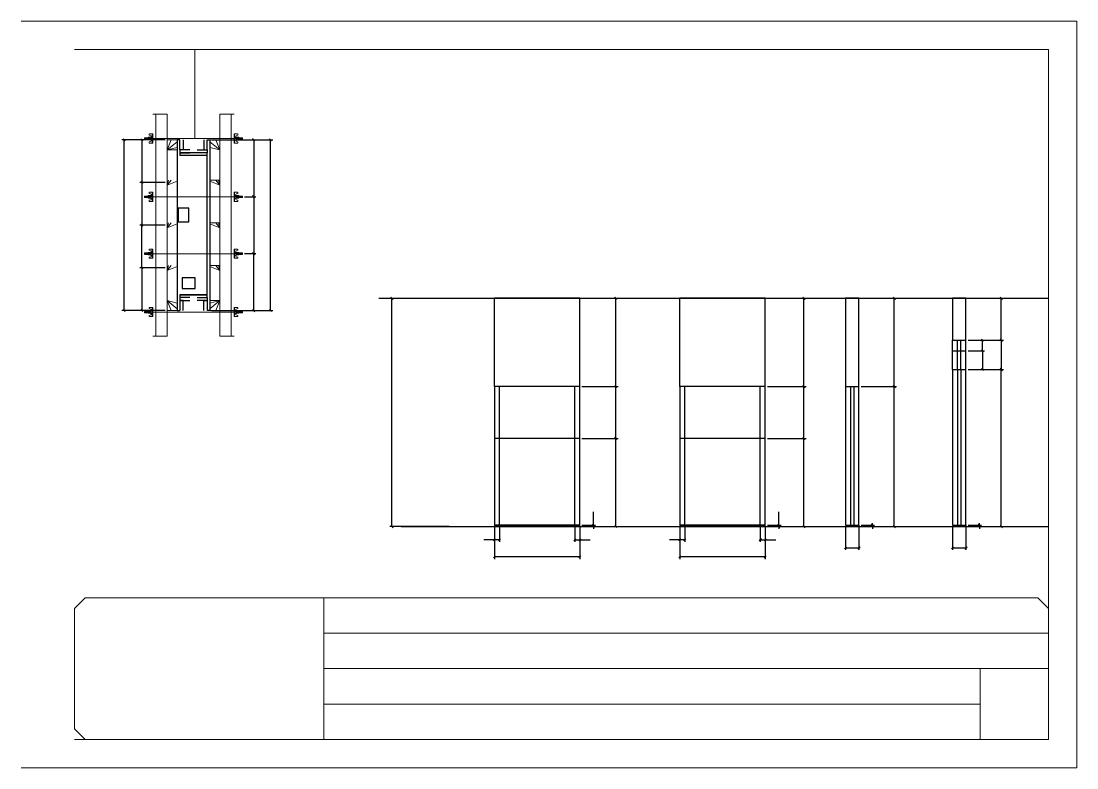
# Model space of a CAD drawing. Header units: metres. Extents: x 4341 to 8996, y 8403 to 9453.
# Drawn here: x 4341 to 5826, y 8403 to 9453 of the extents above; entities that cross this region are included whole.
import ezdxf

# ---------------------------------------------------------------- set-up
doc = ezdxf.new("R2010")
doc.units = ezdxf.units.M
for name, color, linetype in [('CHAPA', 7, 'Continuous'), ('COTA', 7, 'Continuous'), ('Hachura', 7, 'Continuous'), ('Madeira', 7, 'Continuous'), ('NIVEL 2° PAV.', 7, 'Continuous'), ('Nível', 7, 'Continuous'), ('Painéis', 7, 'Continuous'), ('Perfil Metálico', 7, 'Continuous'), ('SARR_2.2x7', 7, 'Continuous'), ('SARRAFO', 7, 'Continuous'), ('SARRAFO DE PRESSAO', 7, 'Continuous'), ('Texto Seção', 7, 'Continuous')]:
    doc.layers.add(name, color=color, linetype=linetype)

msp = doc.modelspace()

# ---------------------------------------------------------------- linework, layer by layer
at = {"layer": 'CHAPA', "color": 1, "lineweight": 25}
for points in [[(4564.7, 9285.8), (4560.7, 9285.8), (4560.7, 9045.8), (4564.7, 9045.8)], [(4564.7, 9285.8), (4560.7, 9285.8), (4560.7, 9045.8), (4564.7, 9045.8)], [(4602.7, 9285.8), (4606.7, 9285.8), (4606.7, 9045.8), (4602.7, 9045.8)], [(4602.7, 9285.8), (4606.7, 9285.8), (4606.7, 9045.8), (4602.7, 9045.8)], [(4602.7, 9263.8), (4602.7, 9267.4), (4564.7, 9267.4), (4564.7, 9263.8)], [(4602.7, 9263.8), (4602.7, 9267.4), (4564.7, 9267.4), (4564.7, 9263.8)], [(4602.7, 9064.2), (4602.7, 9067.8), (4564.7, 9067.8), (4564.7, 9064.2)], [(4602.7, 9064.2), (4602.7, 9067.8), (4564.7, 9067.8), (4564.7, 9064.2)]]:
    msp.add_lwpolyline(points, dxfattribs=at)
at = {"layer": 'COTA', "color": 241, "lineweight": 25}
for p, q in [((4543.7, 9285.8), (4483.1, 9285.8)), ((4486.1, 9045.8), (4486.1, 9285.8)), ((4543.7, 9285.8), (4508.1, 9285.8)), ((4511.1, 9285.8), (4511.1, 9225.8)), ((4609.7, 9285.8), (4695.1, 9285.8)), ((4643.7, 9285.8), (4671.4, 9285.8)), ((4668.4, 9285.8), (4668.4, 9205.9)), ((4692.1, 9045.8), (4692.1, 9285.8)), ((4543.7, 9225.8), (4508.1, 9225.8)), ((4543.7, 9225.8), (4508.1, 9225.8)), ((4511.1, 9225.8), (4511.1, 9165.8)), ((4655.5, 9205.9), (4671.4, 9205.9)), ((4655.5, 9205.9), (4671.4, 9205.9)), ((4668.4, 9205.9), (4668.4, 9125.9)), ((4543.7, 9165.8), (4508.1, 9165.8)), ((4543.7, 9165.8), (4508.1, 9165.8)), ((4511.1, 9105.8), (4511.1, 9165.8)), ((4655.5, 9125.9), (4671.4, 9125.9)), ((4655.5, 9125.9), (4671.4, 9125.9)), ((4668.4, 9045.8), (4668.4, 9125.9)), ((4543.7, 9105.8), (4508.1, 9105.8)), ((4543.7, 9105.8), (4508.1, 9105.8)), ((4511.1, 9105.8), (4511.1, 9045.8)), ((5127, 9063.1), (5007, 9063.1)), ((5007, 8939.1), (5007, 9063.1)), ((5127, 8939.1), (5127, 9063.1)), ((5387.9, 9063.1), (5267.9, 9063.1)), ((5267.9, 8939.1), (5267.9, 9063.1)), ((5387.9, 8939.1), (5387.9, 9063.1)), ((4543.7, 9045.8), (4483.1, 9045.8)), ((4543.7, 9045.8), (4508.1, 9045.8)), ((4609.7, 9045.8), (4695.1, 9045.8)), ((4643.7, 9045.8), (4671.4, 9045.8))]:
    msp.add_line(p, q, dxfattribs=at)
at = {"layer": 'COTA', "color": 0, "lineweight": 25}
for p, q in [((4487.6, 9284.3), (4484.6, 9287.3)), ((4512.6, 9284.3), (4509.6, 9287.3)), ((4669.9, 9284.3), (4666.9, 9287.3)), ((4693.6, 9284.3), (4690.6, 9287.3)), ((4509.6, 9227.3), (4512.6, 9224.3)), ((4512.6, 9224.3), (4509.6, 9227.3)), ((4666.9, 9207.4), (4669.9, 9204.4)), ((4669.9, 9204.4), (4666.9, 9207.4)), ((4509.6, 9167.3), (4512.6, 9164.3)), ((4512.6, 9164.3), (4509.6, 9167.3)), ((4669.9, 9124.4), (4666.9, 9127.4)), ((4666.9, 9127.4), (4669.9, 9124.4)), ((4512.6, 9104.3), (4509.6, 9107.3)), ((4509.6, 9107.3), (4512.6, 9104.3)), ((5179.3, 9061.6), (5176.3, 9064.6)), ((5443.9, 9061.6), (5440.9, 9064.6)), ((5570.9, 9061.6), (5567.9, 9064.6)), ((5721.4, 9061.6), (5718.4, 9064.6)), ((4484.6, 9047.3), (4487.6, 9044.3)), ((4509.6, 9047.3), (4512.6, 9044.3)), ((4666.9, 9047.3), (4669.9, 9044.3)), ((4690.6, 9047.3), (4693.6, 9044.3)), ((5718.4, 9005.6), (5721.4, 9002.6)), ((5721.4, 8961.6), (5718.4, 8964.6)), ((5179.3, 8937.6), (5176.3, 8940.6)), ((5176.3, 8940.6), (5179.3, 8937.6)), ((5443.9, 8937.6), (5440.9, 8940.6)), ((5440.9, 8940.6), (5443.9, 8937.6)), ((5567.9, 8940.6), (5570.9, 8937.6)), ((5570.9, 8937.6), (5567.9, 8940.6)), ((5179.3, 8864.6), (5176.3, 8867.6)), ((5176.3, 8867.6), (5179.3, 8864.6)), ((5443.9, 8864.6), (5440.9, 8867.6)), ((5440.9, 8867.6), (5443.9, 8864.6)), ((5144.8, 8745.6), (5147.8, 8742.6)), ((5147.8, 8740.6), (5144.8, 8743.6)), ((5176.3, 8743.6), (5179.3, 8740.6)), ((5405.6, 8745.6), (5408.6, 8742.6)), ((5408.6, 8740.6), (5405.6, 8743.6)), ((5440.9, 8743.6), (5443.9, 8740.6)), ((5537.1, 8745.6), (5540.1, 8742.6)), ((5540.1, 8740.6), (5537.1, 8743.6)), ((5567.9, 8743.6), (5570.9, 8740.6)), ((5687.6, 8745.6), (5690.6, 8742.6)), ((5690.6, 8740.6), (5687.6, 8743.6)), ((5718.4, 8743.6), (5721.4, 8740.6)), ((5008.5, 8725.1), (5005.5, 8722.1)), ((5012.5, 8722.1), (5015.5, 8725.1)), ((5121.5, 8725.1), (5118.5, 8722.1)), ((5125.5, 8722.1), (5128.5, 8725.1)), ((5269.4, 8725.1), (5266.4, 8722.1)), ((5273.4, 8722.1), (5276.4, 8725.1)), ((5382.4, 8725.1), (5379.4, 8722.1)), ((5386.4, 8722.1), (5389.4, 8725.1)), ((5502.2, 8713.7), (5499.2, 8710.7)), ((5518.2, 8710.7), (5521.2, 8713.7)), ((5652.7, 8713.7), (5649.7, 8710.7)), ((5668.7, 8710.7), (5671.7, 8713.7)), ((5008.5, 8701), (5005.5, 8698)), ((5125.5, 8698), (5128.5, 8701)), ((5269.4, 8701), (5266.4, 8698)), ((5386.4, 8698), (5389.4, 8701))]:
    msp.add_line(p, q, dxfattribs=at)
at = {"layer": 'COTA', "color": 180, "lineweight": 25}
for p, q in [((4577.1, 9190), (4562.1, 9190)), ((4562.1, 9190), (4562.1, 9170.7)), ((4577.1, 9170.7), (4577.1, 9190)), ((4562.1, 9170.7), (4577.1, 9170.7)), ((4585.9, 9091.8), (4567.9, 9091.8)), ((4567.9, 9091.8), (4567.9, 9076.8)), ((4585.9, 9076.8), (4585.9, 9091.8)), ((4567.9, 9076.8), (4585.9, 9076.8))]:
    msp.add_line(p, q, dxfattribs=at)
at = {"layer": 'COTA', "color": 4, "lineweight": 25}
for p, q in [((5130, 9063.1), (5180.8, 9063.1)), ((5177.8, 8939.1), (5177.8, 9063.1)), ((5390.9, 9063.1), (5445.4, 9063.1)), ((5442.4, 8939.1), (5442.4, 9063.1)), ((5522.7, 9063.1), (5572.4, 9063.1)), ((5569.4, 8939.1), (5569.4, 9063.1)), ((5673.2, 9063.1), (5722.9, 9063.1)), ((5719.9, 9004.1), (5719.9, 9063.1)), ((5673.2, 9004.1), (5722.9, 9004.1)), ((5673.2, 8963.1), (5722.9, 8963.1)), ((5719.9, 8742.1), (5719.9, 8963.1)), ((5130, 8939.1), (5180.8, 8939.1)), ((5130, 8939.1), (5180.8, 8939.1)), ((5177.8, 8866.1), (5177.8, 8939.1)), ((5390.9, 8939.1), (5445.4, 8939.1)), ((5390.9, 8939.1), (5445.4, 8939.1)), ((5442.4, 8866.1), (5442.4, 8939.1)), ((5522.7, 8939.1), (5572.4, 8939.1)), ((5522.7, 8939.1), (5572.4, 8939.1)), ((5569.4, 8742.1), (5569.4, 8939.1)), ((5130, 8866.1), (5180.8, 8866.1)), ((5130, 8866.1), (5180.8, 8866.1)), ((5177.8, 8742.1), (5177.8, 8866.1)), ((5390.9, 8866.1), (5445.4, 8866.1)), ((5390.9, 8866.1), (5445.4, 8866.1)), ((5442.4, 8742.1), (5442.4, 8866.1)), ((5146.3, 8744.1), (5146.3, 8762.9)), ((5407.1, 8744.1), (5407.1, 8762.9)), ((5538.6, 8744.1), (5538.6, 8747.1)), ((5689.1, 8744.1), (5689.1, 8747.1)), ((5007, 8741.1), (5007, 8696.5)), ((5007, 8739.1), (5007, 8720.6)), ((5014, 8741.1), (5014, 8720.6)), ((5120, 8741.1), (5120, 8720.6)), ((5127, 8741.1), (5127, 8696.5)), ((5127, 8739.1), (5127, 8720.6)), ((5130, 8744.1), (5149.3, 8744.1)), ((5130, 8742.1), (5149.3, 8742.1)), ((5130, 8742.1), (5180.8, 8742.1)), ((5146.3, 8742.1), (5146.3, 8744.1)), ((5146.3, 8742.1), (5146.3, 8739.1)), ((5267.9, 8741.1), (5267.9, 8696.5)), ((5267.9, 8739.1), (5267.9, 8720.6)), ((5274.9, 8741.1), (5274.9, 8720.6)), ((5380.9, 8741.1), (5380.9, 8720.6)), ((5387.9, 8741.1), (5387.9, 8696.5)), ((5387.9, 8739.1), (5387.9, 8720.6)), ((5390.9, 8744.1), (5410.1, 8744.1)), ((5390.9, 8742.1), (5410.1, 8742.1)), ((5390.9, 8742.1), (5445.4, 8742.1)), ((5407.1, 8742.1), (5407.1, 8744.1)), ((5407.1, 8742.1), (5407.1, 8739.1)), ((5500.7, 8741.1), (5500.7, 8709.2)), ((5519.7, 8741.1), (5519.7, 8709.2)), ((5522.7, 8744.1), (5541.6, 8744.1)), ((5522.7, 8742.1), (5541.6, 8742.1)), ((5522.7, 8742.1), (5572.4, 8742.1)), ((5538.6, 8742.1), (5538.6, 8744.1)), ((5538.6, 8742.1), (5538.6, 8739.1)), ((5651.2, 8741.1), (5651.2, 8709.2)), ((5670.2, 8741.1), (5670.2, 8709.2)), ((5673.2, 8744.1), (5692.1, 8744.1)), ((5673.2, 8742.1), (5692.1, 8742.1)), ((5673.2, 8742.1), (5722.9, 8742.1)), ((5689.1, 8742.1), (5689.1, 8744.1)), ((5689.1, 8742.1), (5689.1, 8739.1)), ((5007, 8723.6), (4992.3, 8723.6)), ((5014, 8723.6), (5007, 8723.6)), ((5120, 8723.6), (5127, 8723.6)), ((5127, 8723.6), (5141.8, 8723.6)), ((5267.9, 8723.6), (5253.2, 8723.6)), ((5274.9, 8723.6), (5267.9, 8723.6)), ((5380.9, 8723.6), (5387.9, 8723.6)), ((5387.9, 8723.6), (5402.6, 8723.6)), ((5500.7, 8712.2), (5519.7, 8712.2)), ((5651.2, 8712.2), (5670.2, 8712.2)), ((5127, 8699.5), (5007, 8699.5)), ((5387.9, 8699.5), (5267.9, 8699.5))]:
    msp.add_line(p, q, dxfattribs=at)
at = {"layer": 'COTA', "color": 241, "lineweight": 25}
for points in [[(5519.7, 8939.1), (5519.7, 9063.1), (5500.7, 9063.1), (5500.7, 8939.1)], [(5670.2, 9004.1), (5670.2, 9063.1), (5651.2, 9063.1), (5651.2, 9004.1)]]:
    msp.add_lwpolyline(points, dxfattribs=at)
at = {"layer": 'Hachura', "color": 0, "lineweight": 9}
for p, q in [((4515.2, 9288.8), (4514.9, 9288.5)), ((4514.9, 9288.5), (4514.9, 9287.2)), ((4515.2, 9286.9), (4514.9, 9287.2)), ((4515.5, 9288.8), (4515.2, 9288.8)), ((4515.2, 9286.9), (4515.2, 9288.8)), ((4515.9, 9286.9), (4515.2, 9288.2)), ((4515.8, 9286.8), (4515.2, 9287.9)), ((4515.2, 9287.4), (4515.6, 9286.8)), ((4515.2, 9287.2), (4515.3, 9286.9)), ((4515.5, 9288.8), (4516.5, 9286.9)), ((4515.5, 9288.8), (4516.5, 9286.9)), ((4515.6, 9288.9), (4516.7, 9286.8)), ((4516.9, 9286.8), (4515.9, 9288.9)), ((4515.9, 9286.9), (4516.5, 9286.9)), ((4516.7, 9288.8), (4516.1, 9288.8)), ((4517, 9286.9), (4516.1, 9288.8)), ((4516.7, 9288.8), (4517.7, 9286.9)), ((4516.8, 9288.9), (4517.9, 9286.8)), ((4518.1, 9286.8), (4517, 9288.9)), ((4517.7, 9286.9), (4517, 9286.9)), ((4517.9, 9288.8), (4517.2, 9288.8)), ((4518.2, 9286.9), (4517.2, 9288.8)), ((4517.4, 9288.8), (4517.2, 9288.8)), ((4517.9, 9288.8), (4518.8, 9286.9)), ((4518, 9288.9), (4519, 9286.8)), ((4519.3, 9286.8), (4518.2, 9288.9)), ((4518.4, 9286.9), (4518.2, 9286.9)), ((4519, 9288.8), (4518.4, 9288.8)), ((4519.3, 9286.9), (4518.4, 9288.8)), ((4518.4, 9286.9), (4518.8, 9286.9)), ((4519, 9288.8), (4520, 9286.9)), ((4519.3, 9286.9), (4520, 9286.9)), ((4520, 9287.7), (4519.4, 9288.9)), ((4520, 9287.9), (4519.5, 9288.8)), ((4520, 9288.8), (4519.5, 9288.8)), ((4520, 9286.1), (4520, 9289.5)), ((4520, 9289.5), (4523.2, 9289.5)), ((4520, 9288.5), (4523.2, 9288.5)), ((4520, 9286.9), (4523.2, 9286.9)), ((4523.2, 9286.1), (4520, 9286.1)), ((4520.1, 9286.1), (4520.1, 9289.5)), ((4521.5, 9294.3), (4521.5, 9292.6)), ((4521.5, 9292.6), (4523.7, 9292)), ((4521.5, 9283), (4523.7, 9283.6)), ((4521.5, 9281.4), (4521.5, 9283)), ((4525.8, 9281.4), (4521.5, 9281.4)), ((4526.7, 9294.3), (4521.6, 9294.3)), ((4523.2, 9289.7), (4523.2, 9285.9)), ((4525.8, 9289.7), (4523.2, 9289.7)), ((4523.2, 9285.9), (4523.2, 9286.1)), ((4523.2, 9285.9), (4523.2, 9286.1)), ((4523.2, 9285.9), (4525.8, 9285.9)), ((4525.8, 9288.1), (4523.8, 9288.1)), ((4523.8, 9287.6), (4525.8, 9287.6)), ((4524, 9291.7), (4524, 9289.7)), ((4524, 9283.9), (4524, 9285.9)), ((4525.8, 9294.3), (4525.8, 9281.4)), ((4525.8, 9294.3), (4525.8, 9289.1)), ((4525.8, 9294.1), (4526.7, 9294.1)), ((4525.8, 9293.9), (4526.7, 9293.9)), ((4525.8, 9293.6), (4526.7, 9293.6)), ((4525.8, 9293.1), (4526.7, 9293.1)), ((4525.8, 9292.3), (4526.7, 9292.3)), ((4525.8, 9290.9), (4526.7, 9290.9)), ((4525.8, 9287.8), (4525.8, 9289.7)), ((4525.8, 9289.1), (4525.8, 9288.5)), ((4525.8, 9287.8), (4526.7, 9287.8)), ((4525.8, 9284.8), (4526.7, 9284.8)), ((4525.8, 9283.4), (4526.7, 9283.4)), ((4525.8, 9282.5), (4526.7, 9282.5)), ((4525.8, 9282), (4526.7, 9282)), ((4525.8, 9281.7), (4526.7, 9281.7)), ((4525.8, 9281.5), (4526.7, 9281.5)), ((4525.8, 9281.4), (4526.7, 9281.4)), ((4526.1, 9288.8), (4525.9, 9288.8)), ((4525.9, 9286.8), (4526.4, 9286.8)), ((4526.5, 9288.8), (4526.1, 9288.8)), ((4526.7, 9281.4), (4526.7, 9294.3)), ((4526.7, 9282.3), (4526.7, 9290.1)), ((4640.7, 9281.4), (4640.7, 9294.3)), ((4640.7, 9294.3), (4645.8, 9294.3)), ((4641.6, 9294.1), (4640.7, 9294.1)), ((4641.6, 9293.9), (4640.7, 9293.9)), ((4641.6, 9293.6), (4640.7, 9293.6)), ((4641.6, 9293.1), (4640.7, 9293.1)), ((4641.6, 9292.3), (4640.7, 9292.3)), ((4641.6, 9290.9), (4640.7, 9290.9)), ((4640.7, 9282.3), (4640.7, 9290.1)), ((4641.6, 9287.8), (4640.7, 9287.8)), ((4641.6, 9284.8), (4640.7, 9284.8)), ((4641.6, 9283.4), (4640.7, 9283.4)), ((4641.6, 9282.5), (4640.7, 9282.5)), ((4641.6, 9282), (4640.7, 9282)), ((4641.6, 9281.7), (4640.7, 9281.7)), ((4641.6, 9281.5), (4640.7, 9281.5)), ((4641.6, 9281.4), (4640.7, 9281.4)), ((4640.8, 9288.8), (4641.3, 9288.8)), ((4641.5, 9286.8), (4641, 9286.8)), ((4641.3, 9288.8), (4641.5, 9288.8)), ((4641.6, 9294.3), (4641.6, 9281.4)), ((4641.6, 9294.3), (4641.6, 9289.1)), ((4641.6, 9287.8), (4641.6, 9289.7)), ((4641.6, 9289.7), (4644.2, 9289.7)), ((4641.6, 9289.1), (4641.6, 9288.5)), ((4641.6, 9288.1), (4643.6, 9288.1)), ((4643.6, 9287.6), (4641.6, 9287.6)), ((4644.2, 9285.9), (4641.6, 9285.9)), ((4641.6, 9281.4), (4645.9, 9281.4)), ((4643.4, 9291.7), (4643.4, 9289.7)), ((4643.4, 9283.9), (4643.4, 9285.9)), ((4645.9, 9292.6), (4643.6, 9292)), ((4645.9, 9283), (4643.6, 9283.6)), ((4644.2, 9289.7), (4644.2, 9285.9)), ((4647.4, 9289.5), (4644.2, 9289.5)), ((4647.4, 9288.5), (4644.2, 9288.5)), ((4647.4, 9286.9), (4644.2, 9286.9)), ((4644.2, 9286.1), (4647.4, 9286.1)), ((4644.2, 9285.9), (4644.2, 9286.1)), ((4644.2, 9285.9), (4644.2, 9286.1)), ((4645.9, 9294.3), (4645.9, 9292.6)), ((4645.9, 9281.4), (4645.9, 9283)), ((4647.3, 9286.1), (4647.3, 9289.5)), ((4647.4, 9286.1), (4647.4, 9289.5)), ((4647.4, 9287.7), (4648, 9288.9)), ((4648.4, 9288.8), (4647.4, 9286.9)), ((4647.4, 9287.9), (4647.9, 9288.8)), ((4647.4, 9288.8), (4647.9, 9288.8)), ((4648, 9286.9), (4647.4, 9286.9)), ((4648, 9286.9), (4649, 9288.8)), ((4648.1, 9286.8), (4649.2, 9288.9)), ((4649.4, 9288.9), (4648.4, 9286.8)), ((4648.4, 9288.8), (4649, 9288.8)), ((4649.5, 9288.8), (4648.6, 9286.9)), ((4649, 9286.9), (4648.6, 9286.9)), ((4649, 9286.9), (4649.2, 9286.9)), ((4649.2, 9286.9), (4650.2, 9288.8)), ((4649.3, 9286.8), (4650.4, 9288.9)), ((4650.6, 9288.9), (4649.5, 9286.8)), ((4649.5, 9288.8), (4650.2, 9288.8)), ((4650.7, 9288.8), (4649.7, 9286.9)), ((4649.7, 9286.9), (4650.4, 9286.9)), ((4650, 9288.8), (4650.2, 9288.8)), ((4650.4, 9286.8), (4651.5, 9288.9)), ((4650.4, 9286.9), (4651.3, 9288.8)), ((4651.8, 9288.9), (4650.7, 9286.8)), ((4650.7, 9288.8), (4651.3, 9288.8)), ((4651.9, 9288.8), (4650.9, 9286.9)), ((4651.9, 9288.8), (4650.9, 9286.9)), ((4651.5, 9286.9), (4650.9, 9286.9)), ((4651.5, 9286.9), (4652.2, 9288.2)), ((4651.6, 9286.8), (4652.2, 9287.9)), ((4652.2, 9287.4), (4651.8, 9286.8)), ((4651.9, 9288.8), (4652.2, 9288.8)), ((4652.2, 9287.2), (4652, 9286.9)), ((4652.2, 9288.8), (4652.5, 9288.5)), ((4652.2, 9286.9), (4652.2, 9288.8)), ((4652.2, 9286.9), (4652.5, 9287.2)), ((4652.5, 9288.5), (4652.5, 9287.2)), ((4520, 9204.1), (4520, 9207.5)), ((4520, 9207.5), (4523.2, 9207.5)), ((4520.1, 9204.1), (4520.1, 9207.5)), ((4521.5, 9212.3), (4521.5, 9210.6)), ((4521.5, 9210.6), (4523.7, 9210)), ((4526.7, 9212.3), (4521.6, 9212.3)), ((4523.2, 9207.7), (4523.2, 9203.9)), ((4525.8, 9207.7), (4523.2, 9207.7)), ((4524, 9209.7), (4524, 9207.7)), ((4525.8, 9212.3), (4525.8, 9199.4)), ((4525.8, 9212.3), (4525.8, 9207.1)), ((4525.8, 9212.1), (4526.7, 9212.1)), ((4525.8, 9211.9), (4526.7, 9211.9)), ((4525.8, 9211.6), (4526.7, 9211.6)), ((4525.8, 9211.1), (4526.7, 9211.1)), ((4525.8, 9210.3), (4526.7, 9210.3)), ((4525.8, 9208.9), (4526.7, 9208.9)), ((4525.8, 9205.8), (4525.8, 9207.7)), ((4525.8, 9207.1), (4525.8, 9206.5)), ((4526.7, 9199.4), (4526.7, 9212.3)), ((4526.7, 9200.3), (4526.7, 9208.1)), ((4640.7, 9199.4), (4640.7, 9212.3)), ((4640.7, 9212.3), (4645.8, 9212.3)), ((4641.6, 9212.1), (4640.7, 9212.1)), ((4641.6, 9211.9), (4640.7, 9211.9)), ((4641.6, 9211.6), (4640.7, 9211.6)), ((4641.6, 9211.1), (4640.7, 9211.1)), ((4641.6, 9210.3), (4640.7, 9210.3)), ((4641.6, 9208.9), (4640.7, 9208.9)), ((4640.7, 9200.3), (4640.7, 9208.1)), ((4641.6, 9212.3), (4641.6, 9199.4)), ((4641.6, 9212.3), (4641.6, 9207.1)), ((4641.6, 9205.8), (4641.6, 9207.7)), ((4641.6, 9207.7), (4644.2, 9207.7)), ((4641.6, 9207.1), (4641.6, 9206.5)), ((4643.4, 9209.7), (4643.4, 9207.7)), ((4645.9, 9210.6), (4643.6, 9210)), ((4644.2, 9207.7), (4644.2, 9203.9)), ((4647.4, 9207.5), (4644.2, 9207.5)), ((4645.9, 9212.3), (4645.9, 9210.6)), ((4647.3, 9204.1), (4647.3, 9207.5)), ((4647.4, 9204.1), (4647.4, 9207.5)), ((4515.2, 9206.8), (4514.9, 9206.5)), ((4514.9, 9206.5), (4514.9, 9205.2)), ((4515.2, 9204.9), (4514.9, 9205.2)), ((4515.5, 9206.8), (4515.2, 9206.8)), ((4515.2, 9204.9), (4515.2, 9206.8)), ((4515.9, 9204.9), (4515.2, 9206.2)), ((4515.8, 9204.8), (4515.2, 9205.9)), ((4515.2, 9205.4), (4515.6, 9204.8)), ((4515.2, 9205.2), (4515.3, 9204.9)), ((4515.5, 9206.8), (4516.5, 9204.9)), ((4515.5, 9206.8), (4516.5, 9204.9)), ((4515.6, 9206.9), (4516.7, 9204.8)), ((4516.9, 9204.8), (4515.9, 9206.9)), ((4515.9, 9204.9), (4516.5, 9204.9)), ((4516.7, 9206.8), (4516.1, 9206.8)), ((4517, 9204.9), (4516.1, 9206.8)), ((4516.7, 9206.8), (4517.7, 9204.9)), ((4516.8, 9206.9), (4517.9, 9204.8)), ((4518.1, 9204.8), (4517, 9206.9)), ((4517.7, 9204.9), (4517, 9204.9)), ((4517.9, 9206.8), (4517.2, 9206.8)), ((4518.2, 9204.9), (4517.2, 9206.8)), ((4517.4, 9206.8), (4517.2, 9206.8)), ((4517.9, 9206.8), (4518.8, 9204.9)), ((4518, 9206.9), (4519, 9204.8)), ((4519.3, 9204.8), (4518.2, 9206.9)), ((4518.4, 9204.9), (4518.2, 9204.9)), ((4519, 9206.8), (4518.4, 9206.8)), ((4519.3, 9204.9), (4518.4, 9206.8)), ((4518.4, 9204.9), (4518.8, 9204.9)), ((4519, 9206.8), (4520, 9204.9)), ((4519.3, 9204.9), (4520, 9204.9)), ((4520, 9205.7), (4519.4, 9206.9)), ((4520, 9205.9), (4519.5, 9206.8)), ((4520, 9206.8), (4519.5, 9206.8)), ((4520, 9206.5), (4523.2, 9206.5)), ((4520, 9204.9), (4523.2, 9204.9)), ((4523.2, 9204.1), (4520, 9204.1)), ((4521.5, 9201), (4523.7, 9201.6)), ((4521.5, 9199.4), (4521.5, 9201)), ((4525.8, 9199.4), (4521.5, 9199.4)), ((4523.2, 9203.9), (4523.2, 9204.1)), ((4523.2, 9203.9), (4523.2, 9204.1)), ((4523.2, 9203.9), (4525.8, 9203.9)), ((4525.8, 9206.1), (4523.8, 9206.1)), ((4523.8, 9205.6), (4525.8, 9205.6)), ((4524, 9201.9), (4524, 9203.9)), ((4525.8, 9205.8), (4526.7, 9205.8)), ((4525.8, 9202.8), (4526.7, 9202.8)), ((4525.8, 9201.4), (4526.7, 9201.4)), ((4525.8, 9200.5), (4526.7, 9200.5)), ((4525.8, 9200), (4526.7, 9200)), ((4525.8, 9199.7), (4526.7, 9199.7)), ((4525.8, 9199.5), (4526.7, 9199.5)), ((4525.8, 9199.4), (4526.7, 9199.4)), ((4526.1, 9206.8), (4525.9, 9206.8)), ((4525.9, 9204.8), (4526.4, 9204.8)), ((4526.5, 9206.8), (4526.1, 9206.8)), ((4641.6, 9205.8), (4640.7, 9205.8)), ((4641.6, 9202.8), (4640.7, 9202.8)), ((4641.6, 9201.4), (4640.7, 9201.4)), ((4641.6, 9200.5), (4640.7, 9200.5)), ((4641.6, 9200), (4640.7, 9200)), ((4641.6, 9199.7), (4640.7, 9199.7)), ((4641.6, 9199.5), (4640.7, 9199.5)), ((4641.6, 9199.4), (4640.7, 9199.4)), ((4640.8, 9206.8), (4641.3, 9206.8)), ((4641.5, 9204.8), (4641, 9204.8)), ((4641.3, 9206.8), (4641.5, 9206.8)), ((4641.6, 9206.1), (4643.6, 9206.1)), ((4643.6, 9205.6), (4641.6, 9205.6)), ((4644.2, 9203.9), (4641.6, 9203.9)), ((4641.6, 9199.4), (4645.9, 9199.4)), ((4643.4, 9201.9), (4643.4, 9203.9)), ((4645.9, 9201), (4643.6, 9201.6)), ((4647.4, 9206.5), (4644.2, 9206.5)), ((4647.4, 9204.9), (4644.2, 9204.9)), ((4644.2, 9204.1), (4647.4, 9204.1)), ((4644.2, 9203.9), (4644.2, 9204.1)), ((4644.2, 9203.9), (4644.2, 9204.1)), ((4645.9, 9199.4), (4645.9, 9201)), ((4647.4, 9205.7), (4648, 9206.9)), ((4648.4, 9206.8), (4647.4, 9204.9)), ((4647.4, 9205.9), (4647.9, 9206.8)), ((4647.4, 9206.8), (4647.9, 9206.8)), ((4648, 9204.9), (4647.4, 9204.9)), ((4648, 9204.9), (4649, 9206.8)), ((4648.1, 9204.8), (4649.2, 9206.9)), ((4649.4, 9206.9), (4648.4, 9204.8)), ((4648.4, 9206.8), (4649, 9206.8)), ((4649.5, 9206.8), (4648.6, 9204.9)), ((4649, 9204.9), (4648.6, 9204.9)), ((4649, 9204.9), (4649.2, 9204.9)), ((4649.2, 9204.9), (4650.2, 9206.8)), ((4649.3, 9204.8), (4650.4, 9206.9)), ((4650.6, 9206.9), (4649.5, 9204.8)), ((4649.5, 9206.8), (4650.2, 9206.8)), ((4650.7, 9206.8), (4649.7, 9204.9)), ((4649.7, 9204.9), (4650.4, 9204.9)), ((4650, 9206.8), (4650.2, 9206.8)), ((4650.4, 9204.8), (4651.5, 9206.9)), ((4650.4, 9204.9), (4651.3, 9206.8)), ((4651.8, 9206.9), (4650.7, 9204.8)), ((4650.7, 9206.8), (4651.3, 9206.8)), ((4651.9, 9206.8), (4650.9, 9204.9)), ((4651.9, 9206.8), (4650.9, 9204.9)), ((4651.5, 9204.9), (4650.9, 9204.9)), ((4651.5, 9204.9), (4652.2, 9206.2)), ((4651.6, 9204.8), (4652.2, 9205.9)), ((4652.2, 9205.4), (4651.8, 9204.8)), ((4651.9, 9206.8), (4652.2, 9206.8)), ((4652.2, 9205.2), (4652, 9204.9)), ((4652.2, 9206.8), (4652.5, 9206.5)), ((4652.2, 9204.9), (4652.2, 9206.8)), ((4652.2, 9204.9), (4652.5, 9205.2)), ((4652.5, 9206.5), (4652.5, 9205.2)), ((4515.2, 9126.8), (4514.9, 9126.5)), ((4514.9, 9126.5), (4514.9, 9125.2)), ((4515.2, 9124.9), (4514.9, 9125.2)), ((4515.5, 9126.8), (4515.2, 9126.8)), ((4515.2, 9124.9), (4515.2, 9126.8)), ((4515.9, 9124.9), (4515.2, 9126.2)), ((4515.8, 9124.8), (4515.2, 9125.9)), ((4515.2, 9125.4), (4515.6, 9124.8)), ((4515.2, 9125.2), (4515.3, 9124.9)), ((4515.5, 9126.8), (4516.5, 9124.9)), ((4515.5, 9126.8), (4516.5, 9124.9)), ((4515.6, 9126.9), (4516.7, 9124.8)), ((4516.9, 9124.8), (4515.9, 9126.9)), ((4515.9, 9124.9), (4516.5, 9124.9)), ((4516.7, 9126.8), (4516.1, 9126.8)), ((4517, 9124.9), (4516.1, 9126.8)), ((4516.7, 9126.8), (4517.7, 9124.9)), ((4516.8, 9126.9), (4517.9, 9124.8)), ((4518.1, 9124.8), (4517, 9126.9)), ((4517.7, 9124.9), (4517, 9124.9)), ((4517.9, 9126.8), (4517.2, 9126.8)), ((4518.2, 9124.9), (4517.2, 9126.8)), ((4517.4, 9126.8), (4517.2, 9126.8)), ((4517.9, 9126.8), (4518.8, 9124.9)), ((4518, 9126.9), (4519, 9124.8)), ((4519.3, 9124.8), (4518.2, 9126.9)), ((4518.4, 9124.9), (4518.2, 9124.9)), ((4519, 9126.8), (4518.4, 9126.8)), ((4519.3, 9124.9), (4518.4, 9126.8)), ((4518.4, 9124.9), (4518.8, 9124.9)), ((4519, 9126.8), (4520, 9124.9)), ((4519.3, 9124.9), (4520, 9124.9)), ((4520, 9125.7), (4519.4, 9126.9)), ((4520, 9125.9), (4519.5, 9126.8)), ((4520, 9126.8), (4519.5, 9126.8)), ((4520, 9124.1), (4520, 9127.5)), ((4520, 9127.5), (4523.2, 9127.5)), ((4520, 9126.5), (4523.2, 9126.5)), ((4520, 9124.9), (4523.2, 9124.9)), ((4523.2, 9124.1), (4520, 9124.1)), ((4520.1, 9124.1), (4520.1, 9127.5)), ((4521.5, 9132.3), (4521.5, 9130.6)), ((4521.5, 9130.6), (4523.7, 9130)), ((4521.5, 9121), (4523.7, 9121.6)), ((4521.5, 9119.4), (4521.5, 9121)), ((4525.8, 9119.4), (4521.5, 9119.4)), ((4526.7, 9132.3), (4521.6, 9132.3)), ((4523.2, 9127.7), (4523.2, 9123.9)), ((4525.8, 9127.7), (4523.2, 9127.7)), ((4523.2, 9123.9), (4523.2, 9124.1)), ((4523.2, 9123.9), (4523.2, 9124.1)), ((4523.2, 9123.9), (4525.8, 9123.9)), ((4525.8, 9126.1), (4523.8, 9126.1)), ((4523.8, 9125.6), (4525.8, 9125.6)), ((4524, 9129.7), (4524, 9127.7)), ((4524, 9121.9), (4524, 9123.9)), ((4525.8, 9132.3), (4525.8, 9119.4)), ((4525.8, 9132.3), (4525.8, 9127.1)), ((4525.8, 9132.1), (4526.7, 9132.1)), ((4525.8, 9131.9), (4526.7, 9131.9)), ((4525.8, 9131.6), (4526.7, 9131.6)), ((4525.8, 9131.1), (4526.7, 9131.1)), ((4525.8, 9130.3), (4526.7, 9130.3)), ((4525.8, 9128.9), (4526.7, 9128.9)), ((4525.8, 9125.8), (4525.8, 9127.7)), ((4525.8, 9127.1), (4525.8, 9126.5)), ((4525.8, 9125.8), (4526.7, 9125.8)), ((4525.8, 9122.8), (4526.7, 9122.8)), ((4525.8, 9121.4), (4526.7, 9121.4)), ((4525.8, 9120.5), (4526.7, 9120.5)), ((4525.8, 9120), (4526.7, 9120)), ((4525.8, 9119.7), (4526.7, 9119.7)), ((4525.8, 9119.5), (4526.7, 9119.5)), ((4525.8, 9119.4), (4526.7, 9119.4)), ((4526.1, 9126.8), (4525.9, 9126.8)), ((4525.9, 9124.8), (4526.4, 9124.8)), ((4526.5, 9126.8), (4526.1, 9126.8)), ((4526.7, 9119.4), (4526.7, 9132.3)), ((4526.7, 9120.3), (4526.7, 9128.1)), ((4640.7, 9119.4), (4640.7, 9132.3)), ((4640.7, 9132.3), (4645.8, 9132.3)), ((4641.6, 9132.1), (4640.7, 9132.1)), ((4641.6, 9131.9), (4640.7, 9131.9)), ((4641.6, 9131.6), (4640.7, 9131.6)), ((4641.6, 9131.1), (4640.7, 9131.1)), ((4641.6, 9130.3), (4640.7, 9130.3)), ((4641.6, 9128.9), (4640.7, 9128.9)), ((4640.7, 9120.3), (4640.7, 9128.1)), ((4641.6, 9125.8), (4640.7, 9125.8)), ((4641.6, 9122.8), (4640.7, 9122.8)), ((4641.6, 9121.4), (4640.7, 9121.4)), ((4641.6, 9120.5), (4640.7, 9120.5)), ((4641.6, 9120), (4640.7, 9120)), ((4641.6, 9119.7), (4640.7, 9119.7)), ((4641.6, 9119.5), (4640.7, 9119.5)), ((4641.6, 9119.4), (4640.7, 9119.4)), ((4640.8, 9126.8), (4641.3, 9126.8)), ((4641.5, 9124.8), (4641, 9124.8)), ((4641.3, 9126.8), (4641.5, 9126.8)), ((4641.6, 9132.3), (4641.6, 9119.4)), ((4641.6, 9132.3), (4641.6, 9127.1)), ((4641.6, 9125.8), (4641.6, 9127.7)), ((4641.6, 9127.7), (4644.2, 9127.7)), ((4641.6, 9127.1), (4641.6, 9126.5)), ((4641.6, 9126.1), (4643.6, 9126.1)), ((4643.6, 9125.6), (4641.6, 9125.6)), ((4644.2, 9123.9), (4641.6, 9123.9)), ((4641.6, 9119.4), (4645.9, 9119.4)), ((4643.4, 9129.7), (4643.4, 9127.7)), ((4643.4, 9121.9), (4643.4, 9123.9)), ((4645.9, 9130.6), (4643.6, 9130)), ((4645.9, 9121), (4643.6, 9121.6)), ((4644.2, 9127.7), (4644.2, 9123.9)), ((4647.4, 9127.5), (4644.2, 9127.5)), ((4647.4, 9126.5), (4644.2, 9126.5)), ((4647.4, 9124.9), (4644.2, 9124.9)), ((4644.2, 9124.1), (4647.4, 9124.1)), ((4644.2, 9123.9), (4644.2, 9124.1)), ((4644.2, 9123.9), (4644.2, 9124.1)), ((4645.9, 9132.3), (4645.9, 9130.6)), ((4645.9, 9119.4), (4645.9, 9121)), ((4647.3, 9124.1), (4647.3, 9127.5)), ((4647.4, 9124.1), (4647.4, 9127.5)), ((4647.4, 9125.7), (4648, 9126.9)), ((4648.4, 9126.8), (4647.4, 9124.9)), ((4647.4, 9125.9), (4647.9, 9126.8)), ((4647.4, 9126.8), (4647.9, 9126.8)), ((4648, 9124.9), (4647.4, 9124.9)), ((4648, 9124.9), (4649, 9126.8)), ((4648.1, 9124.8), (4649.2, 9126.9)), ((4649.4, 9126.9), (4648.4, 9124.8)), ((4648.4, 9126.8), (4649, 9126.8)), ((4649.5, 9126.8), (4648.6, 9124.9)), ((4649, 9124.9), (4648.6, 9124.9)), ((4649, 9124.9), (4649.2, 9124.9)), ((4649.2, 9124.9), (4650.2, 9126.8)), ((4649.3, 9124.8), (4650.4, 9126.9)), ((4650.6, 9126.9), (4649.5, 9124.8)), ((4649.5, 9126.8), (4650.2, 9126.8)), ((4650.7, 9126.8), (4649.7, 9124.9)), ((4649.7, 9124.9), (4650.4, 9124.9)), ((4650, 9126.8), (4650.2, 9126.8)), ((4650.4, 9124.8), (4651.5, 9126.9)), ((4650.4, 9124.9), (4651.3, 9126.8)), ((4651.8, 9126.9), (4650.7, 9124.8)), ((4650.7, 9126.8), (4651.3, 9126.8)), ((4651.9, 9126.8), (4650.9, 9124.9)), ((4651.9, 9126.8), (4650.9, 9124.9)), ((4651.5, 9124.9), (4650.9, 9124.9)), ((4651.5, 9124.9), (4652.2, 9126.2)), ((4651.6, 9124.8), (4652.2, 9125.9)), ((4652.2, 9125.4), (4651.8, 9124.8)), ((4651.9, 9126.8), (4652.2, 9126.8)), ((4652.2, 9125.2), (4652, 9124.9)), ((4652.2, 9126.8), (4652.5, 9126.5)), ((4652.2, 9124.9), (4652.2, 9126.8)), ((4652.2, 9124.9), (4652.5, 9125.2)), ((4652.5, 9126.5), (4652.5, 9125.2)), ((4515.2, 9044.7), (4514.9, 9044.4)), ((4514.9, 9043.1), (4514.9, 9044.4)), ((4515.2, 9044.2), (4515.6, 9044.9)), ((4515.8, 9044.8), (4515.2, 9043.7)), ((4515.2, 9044.5), (4515.3, 9044.7)), ((4515.9, 9044.7), (4515.2, 9043.4)), ((4515.2, 9044.7), (4515.2, 9042.8)), ((4515.5, 9042.8), (4516.5, 9044.7)), ((4515.5, 9042.8), (4516.5, 9044.7)), ((4515.6, 9042.7), (4516.7, 9044.9)), ((4516.9, 9044.8), (4515.9, 9042.7)), ((4515.9, 9044.7), (4516.5, 9044.7)), ((4517, 9044.7), (4516.1, 9042.8)), ((4516.7, 9042.8), (4517.7, 9044.7)), ((4516.8, 9042.7), (4517.9, 9044.9)), ((4518.1, 9044.8), (4517, 9042.7)), ((4517.7, 9044.7), (4517, 9044.7)), ((4518.2, 9044.7), (4517.2, 9042.8)), ((4517.9, 9042.8), (4518.8, 9044.7)), ((4518, 9042.7), (4519, 9044.9)), ((4519.3, 9044.8), (4518.2, 9042.7)), ((4518.4, 9044.7), (4518.2, 9044.7)), ((4518.4, 9044.7), (4518.8, 9044.7)), ((4519.3, 9044.7), (4518.4, 9042.8)), ((4519, 9042.8), (4520, 9044.7)), ((4519.3, 9044.7), (4520, 9044.7)), ((4520, 9043.9), (4519.4, 9042.7)), ((4520, 9043.7), (4519.5, 9042.8)), ((4520, 9045.5), (4520, 9042.1)), ((4523.2, 9045.5), (4520, 9045.5)), ((4520, 9044.7), (4523.2, 9044.7)), ((4520.1, 9045.5), (4520.1, 9042.1)), ((4525.8, 9050.3), (4521.5, 9050.3)), ((4521.5, 9050.3), (4521.5, 9048.6)), ((4521.5, 9048.6), (4523.7, 9048)), ((4523.2, 9041.9), (4523.2, 9045.7)), ((4523.2, 9045.7), (4525.8, 9045.7)), ((4523.2, 9045.7), (4523.2, 9045.5)), ((4523.2, 9045.7), (4523.2, 9045.5)), ((4523.8, 9044), (4525.8, 9044)), ((4524, 9047.7), (4524, 9045.7)), ((4525.8, 9037.4), (4525.8, 9050.3)), ((4525.8, 9050.3), (4526.7, 9050.3)), ((4525.8, 9050.1), (4526.7, 9050.1)), ((4525.8, 9049.9), (4526.7, 9049.9)), ((4525.8, 9049.6), (4526.7, 9049.6)), ((4525.8, 9049.1), (4526.7, 9049.1)), ((4525.8, 9048.3), (4526.7, 9048.3)), ((4525.8, 9046.8), (4526.7, 9046.8)), ((4525.8, 9043.8), (4525.8, 9041.9)), ((4525.8, 9043.8), (4526.7, 9043.8)), ((4525.9, 9044.8), (4526.4, 9044.8)), ((4526.7, 9050.3), (4526.7, 9037.4)), ((4526.7, 9049.3), (4526.7, 9041.5)), ((4640.7, 9050.3), (4640.7, 9037.4)), ((4641.6, 9050.3), (4640.7, 9050.3)), ((4641.6, 9050.1), (4640.7, 9050.1)), ((4641.6, 9049.9), (4640.7, 9049.9)), ((4641.6, 9049.6), (4640.7, 9049.6)), ((4640.7, 9049.3), (4640.7, 9041.5)), ((4641.6, 9049.1), (4640.7, 9049.1)), ((4641.6, 9048.3), (4640.7, 9048.3)), ((4641.6, 9046.8), (4640.7, 9046.8)), ((4641.6, 9043.8), (4640.7, 9043.8)), ((4641.5, 9044.8), (4641, 9044.8)), ((4641.6, 9037.4), (4641.6, 9050.3)), ((4641.6, 9050.3), (4645.9, 9050.3)), ((4644.2, 9045.7), (4641.6, 9045.7)), ((4643.6, 9044), (4641.6, 9044)), ((4641.6, 9043.8), (4641.6, 9041.9)), ((4643.4, 9047.7), (4643.4, 9045.7)), ((4645.9, 9048.6), (4643.6, 9048)), ((4644.2, 9041.9), (4644.2, 9045.7)), ((4644.2, 9045.7), (4644.2, 9045.5)), ((4644.2, 9045.7), (4644.2, 9045.5)), ((4644.2, 9045.5), (4647.4, 9045.5)), ((4647.4, 9044.7), (4644.2, 9044.7)), ((4645.9, 9050.3), (4645.9, 9048.6)), ((4647.3, 9045.5), (4647.3, 9042.1)), ((4647.4, 9045.5), (4647.4, 9042.1)), ((4648, 9044.7), (4647.4, 9044.7)), ((4648.4, 9042.8), (4647.4, 9044.7)), ((4647.4, 9043.9), (4648, 9042.7)), ((4647.4, 9043.7), (4647.9, 9042.8)), ((4648, 9044.7), (4649, 9042.8)), ((4648.1, 9044.8), (4649.2, 9042.7)), ((4649.4, 9042.7), (4648.4, 9044.9)), ((4649, 9044.7), (4648.6, 9044.7)), ((4649.5, 9042.8), (4648.6, 9044.7)), ((4649, 9044.7), (4649.2, 9044.7)), ((4649.2, 9044.7), (4650.2, 9042.8)), ((4649.3, 9044.8), (4650.4, 9042.7)), ((4650.6, 9042.7), (4649.5, 9044.9)), ((4649.7, 9044.7), (4650.4, 9044.7)), ((4650.7, 9042.8), (4649.7, 9044.7)), ((4650.4, 9044.8), (4651.5, 9042.7)), ((4650.4, 9044.7), (4651.3, 9042.8)), ((4651.8, 9042.7), (4650.7, 9044.9)), ((4651.9, 9042.8), (4650.9, 9044.7)), ((4651.5, 9044.7), (4650.9, 9044.7)), ((4651.9, 9042.8), (4650.9, 9044.7)), ((4651.5, 9044.7), (4652.2, 9043.4)), ((4651.6, 9044.8), (4652.2, 9043.7)), ((4652.2, 9044.2), (4651.8, 9044.9)), ((4652.2, 9044.5), (4652, 9044.7)), ((4652.2, 9044.7), (4652.5, 9044.4)), ((4652.2, 9044.7), (4652.2, 9042.8)), ((4652.5, 9043.1), (4652.5, 9044.4)), ((4515.2, 9042.8), (4514.9, 9043.1)), ((4515.5, 9042.8), (4515.2, 9042.8)), ((4516.7, 9042.8), (4516.1, 9042.8)), ((4517.9, 9042.8), (4517.2, 9042.8)), ((4517.4, 9042.8), (4517.2, 9042.8)), ((4519, 9042.8), (4518.4, 9042.8)), ((4520, 9042.8), (4519.5, 9042.8)), ((4520, 9043.2), (4523.2, 9043.2)), ((4520, 9042.1), (4523.2, 9042.1)), ((4521.5, 9039), (4523.7, 9039.6)), ((4521.5, 9037.4), (4521.5, 9039)), ((4526.7, 9037.4), (4521.6, 9037.4)), ((4525.8, 9041.9), (4523.2, 9041.9)), ((4525.8, 9043.5), (4523.8, 9043.5)), ((4524, 9039.9), (4524, 9041.9)), ((4525.8, 9042.5), (4525.8, 9043.2)), ((4525.8, 9037.4), (4525.8, 9042.5)), ((4525.8, 9040.8), (4526.7, 9040.8)), ((4525.8, 9039.4), (4526.7, 9039.4)), ((4525.8, 9038.5), (4526.7, 9038.5)), ((4525.8, 9038), (4526.7, 9038)), ((4525.8, 9037.7), (4526.7, 9037.7)), ((4525.8, 9037.5), (4526.7, 9037.5)), ((4526.1, 9042.8), (4525.9, 9042.8)), ((4526.5, 9042.8), (4526.1, 9042.8)), ((4641.6, 9040.8), (4640.7, 9040.8)), ((4641.6, 9039.4), (4640.7, 9039.4)), ((4641.6, 9038.5), (4640.7, 9038.5)), ((4641.6, 9038), (4640.7, 9038)), ((4641.6, 9037.7), (4640.7, 9037.7)), ((4641.6, 9037.5), (4640.7, 9037.5)), ((4640.7, 9037.4), (4645.8, 9037.4)), ((4640.8, 9042.8), (4641.3, 9042.8)), ((4641.3, 9042.8), (4641.5, 9042.8)), ((4641.6, 9043.5), (4643.6, 9043.5)), ((4641.6, 9042.5), (4641.6, 9043.2)), ((4641.6, 9037.4), (4641.6, 9042.5)), ((4641.6, 9041.9), (4644.2, 9041.9)), ((4643.4, 9039.9), (4643.4, 9041.9)), ((4645.9, 9039), (4643.6, 9039.6)), ((4647.4, 9043.2), (4644.2, 9043.2)), ((4647.4, 9042.1), (4644.2, 9042.1)), ((4645.9, 9037.4), (4645.9, 9039)), ((4647.4, 9042.8), (4647.9, 9042.8)), ((4648.4, 9042.8), (4649, 9042.8)), ((4649.5, 9042.8), (4650.2, 9042.8)), ((4650, 9042.8), (4650.2, 9042.8)), ((4650.7, 9042.8), (4651.3, 9042.8)), ((4651.9, 9042.8), (4652.2, 9042.8)), ((4652.2, 9042.8), (4652.5, 9043.1))]:
    msp.add_line(p, q, dxfattribs=at)
at = {"layer": 'Hachura', "color": 251, "lineweight": 9}
for p, q in [((4651.5, 9287.8), (4519.7, 9287.8)), ((4651.5, 9205.8), (4519.7, 9205.8)), ((4651.5, 9125.8), (4519.7, 9125.8)), ((4651.5, 9043.8), (4519.7, 9043.8))]:
    msp.add_line(p, q, dxfattribs=at)
at = {"layer": 'Madeira', "color": 126, "lineweight": 18}
for p, q in [((4546.7, 9271.8), (4552.1, 9285.8)), ((4546.7, 9271.8), (4560.7, 9283.3)), ((4620.7, 9271.8), (4606.7, 9283.3)), ((4620.7, 9271.8), (4615.3, 9285.8)), ((4546.7, 9271.8), (4560.7, 9275.3)), ((4620.7, 9271.8), (4606.7, 9275.3)), ((4546.7, 9222.3), (4552.4, 9229.3)), ((4546.7, 9222.3), (4548.4, 9229.3)), ((4546.7, 9222.3), (4560.7, 9227.7)), ((4620.7, 9222.3), (4606.7, 9227.7)), ((4620.7, 9222.3), (4615, 9229.3)), ((4620.7, 9222.3), (4619, 9229.3)), ((4546.7, 9162.3), (4552.4, 9169.3)), ((4546.7, 9162.3), (4548.4, 9169.3)), ((4546.7, 9162.3), (4560.7, 9167.7)), ((4620.7, 9162.3), (4606.7, 9167.7)), ((4620.7, 9162.3), (4615, 9169.3)), ((4620.7, 9162.3), (4619, 9169.3)), ((4546.7, 9102.3), (4552.4, 9109.3)), ((4546.7, 9102.3), (4548.4, 9109.3)), ((4546.7, 9102.3), (4560.7, 9107.7)), ((4620.7, 9102.3), (4606.7, 9107.7)), ((4620.7, 9102.3), (4615, 9109.3)), ((4620.7, 9102.3), (4619, 9109.3)), ((4546.7, 9059.8), (4560.7, 9048.3)), ((4546.7, 9059.8), (4560.7, 9056.3)), ((4546.7, 9059.8), (4552.1, 9045.8)), ((4620.7, 9059.8), (4606.7, 9048.3)), ((4620.7, 9059.8), (4606.7, 9056.3)), ((4620.7, 9059.8), (4615.3, 9045.8))]:
    msp.add_line(p, q, dxfattribs=at)
for points in [[(4546.7, 9045.8), (4560.7, 9045.8), (4560.7, 9285.8), (4546.7, 9285.8)], [(4546.7, 9271.8), (4560.7, 9271.8), (4560.7, 9285.8), (4546.7, 9285.8)], [(4620.7, 9045.8), (4606.7, 9045.8), (4606.7, 9285.8), (4620.7, 9285.8)], [(4620.7, 9222.3), (4620.7, 9229.3), (4606.7, 9229.3), (4606.7, 9222.3)], [(4620.7, 9162.3), (4620.7, 9169.3), (4606.7, 9169.3), (4606.7, 9162.3)], [(4620.7, 9102.3), (4620.7, 9109.3), (4606.7, 9109.3), (4606.7, 9102.3)], [(4620.7, 9059.8), (4606.7, 9059.8), (4606.7, 9045.8), (4620.7, 9045.8)]]:
    msp.add_lwpolyline(points, dxfattribs=at)
at = {"layer": 'NIVEL 2° PAV.', "color": 4, "lineweight": 25}
for p, q in [((4859.7, 9063.1), (4865.9, 9063.1)), ((4862.9, 8742.1), (4862.9, 9063.1)), ((4943.4, 8742.1), (4859.9, 8742.1))]:
    msp.add_line(p, q, dxfattribs=at)
at = {"layer": 'NIVEL 2° PAV.', "color": 0, "lineweight": 25}
for p, q in [((4864.4, 9061.6), (4861.4, 9064.6)), ((4861.4, 8743.6), (4864.4, 8740.6))]:
    msp.add_line(p, q, dxfattribs=at)
at = {"layer": 'Nível', "color": 4, "lineweight": 25}
for p, q in [((4844.2, 9063.1), (5786.2, 9063.1)), ((4876, 8742.1), (5786.2, 8742.1))]:
    msp.add_line(p, q, dxfattribs=at)
at = {"layer": 'Painéis', "color": 200, "lineweight": 25}
for p, q in [((5651.2, 9004.1), (5670.2, 9004.1)), ((5651.2, 8963.1), (5651.2, 9004.1)), ((5670.2, 8963.1), (5670.2, 9004.1)), ((5651.2, 8989.1), (5670.2, 8989.1)), ((5651.2, 8963.1), (5651.2, 8744.1)), ((5651.2, 8963.1), (5670.2, 8963.1)), ((5670.2, 8744.1), (5670.2, 8963.1)), ((5007, 8939.1), (5007, 8742.1)), ((5127, 8939.1), (5007, 8939.1)), ((5127, 8742.1), (5127, 8939.1)), ((5267.9, 8939.1), (5267.9, 8742.1)), ((5387.9, 8939.1), (5267.9, 8939.1)), ((5387.9, 8742.1), (5387.9, 8939.1)), ((5500.7, 8939.1), (5500.7, 8744.1)), ((5500.7, 8939.1), (5519.7, 8939.1)), ((5519.7, 8744.1), (5519.7, 8939.1)), ((5127, 8866.1), (5007, 8866.1)), ((5387.9, 8866.1), (5267.9, 8866.1)), ((5007, 8744.1), (5127, 8744.1)), ((5267.9, 8744.1), (5387.9, 8744.1)), ((5500.7, 8744.1), (5519.7, 8744.1)), ((5651.2, 8744.1), (5670.2, 8744.1))]:
    msp.add_line(p, q, dxfattribs=at)
at = {"layer": 'Painéis', "color": 4, "lineweight": 25}
for p, q in [((5673.2, 9004.1), (5722.9, 9004.1)), ((5673.2, 9004.1), (5696.5, 9004.1)), ((5693.5, 8989.1), (5693.5, 9004.1)), ((5719.9, 9004.1), (5719.9, 8963.1)), ((5673.2, 8989.1), (5696.5, 8989.1)), ((5673.2, 8989.1), (5696.5, 8989.1)), ((5693.5, 8989.1), (5693.5, 8963.1)), ((5673.2, 8963.1), (5722.9, 8963.1)), ((5673.2, 8963.1), (5696.5, 8963.1))]:
    msp.add_line(p, q, dxfattribs=at)
at = {"layer": 'Painéis', "color": 0, "lineweight": 25}
for p, q in [((5695, 9002.6), (5692, 9005.6)), ((5721.4, 9002.6), (5718.4, 9005.6)), ((5695, 8987.6), (5692, 8990.6)), ((5692, 8990.6), (5695, 8987.6)), ((5692, 8964.6), (5695, 8961.6)), ((5718.4, 8964.6), (5721.4, 8961.6))]:
    msp.add_line(p, q, dxfattribs=at)
at = {"layer": 'Painéis', "color": 200, "lineweight": 25}
for points in [[(4564.7, 9067.8), (4602.7, 9067.8), (4602.7, 9263.8), (4564.7, 9263.8)], [(5127, 8744.1), (5007, 8744.1), (5007, 8742.1), (5127, 8742.1)], [(5387.9, 8744.1), (5267.9, 8744.1), (5267.9, 8742.1), (5387.9, 8742.1)], [(5500.7, 8744.1), (5519.7, 8744.1), (5519.7, 8742.1), (5500.7, 8742.1)], [(5651.2, 8744.1), (5670.2, 8744.1), (5670.2, 8742.1), (5651.2, 8742.1)]]:
    msp.add_lwpolyline(points, dxfattribs=at)
at = {"layer": 'Perfil Metálico', "color": 224, "lineweight": 18}
for points in [[(4526.7, 9321.8), (4546.7, 9321.8), (4546.7, 9009.8), (4526.7, 9009.8)], [(4542.7, 9009.8), (4530.7, 9009.8), (4530.7, 9321.8), (4542.7, 9321.8)], [(4640.7, 9321.8), (4620.7, 9321.8), (4620.7, 9009.8), (4640.7, 9009.8)], [(4624.7, 9009.8), (4636.7, 9009.8), (4636.7, 9321.8), (4624.7, 9321.8)]]:
    msp.add_lwpolyline(points, dxfattribs=at)
at = {"layer": 'SARR_2.2x7', "color": 40, "lineweight": 25}
for p, q in [((5658.2, 8963.1), (5658.2, 9004.1)), ((5663.2, 8963.1), (5663.2, 9004.1)), ((5658.2, 8963.1), (5658.2, 8744.1)), ((5663.2, 8963.1), (5663.2, 8744.1)), ((5014, 8866.1), (5014, 8939.1)), ((5120, 8866.1), (5120, 8939.1)), ((5274.9, 8866.1), (5274.9, 8939.1)), ((5380.9, 8866.1), (5380.9, 8939.1)), ((5507.7, 8939.1), (5507.7, 8744.1)), ((5512.7, 8939.1), (5512.7, 8744.1)), ((5014, 8744.1), (5014, 8866.1)), ((5120, 8744.1), (5120, 8866.1)), ((5274.9, 8744.1), (5274.9, 8866.1)), ((5380.9, 8744.1), (5380.9, 8866.1))]:
    msp.add_line(p, q, dxfattribs=at)
at = {"layer": 'SARRAFO', "color": 251, "lineweight": 25}
for points in [[(4569.1, 9285.8), (4569.1, 9271.8), (4564.7, 9271.8), (4564.7, 9285.8)], [(4598.3, 9285.8), (4598.3, 9271.8), (4602.7, 9271.8), (4602.7, 9285.8)], [(4578.7, 9271.8), (4564.7, 9271.8), (4564.7, 9267.4), (4578.7, 9267.4)], [(4588.7, 9271.8), (4602.7, 9271.8), (4602.7, 9267.4), (4588.7, 9267.4)], [(4578.7, 9064.2), (4564.7, 9064.2), (4564.7, 9059.8), (4578.7, 9059.8)], [(4569.1, 9045.8), (4569.1, 9059.8), (4564.7, 9059.8), (4564.7, 9045.8)], [(4588.7, 9064.2), (4602.7, 9064.2), (4602.7, 9059.8), (4588.7, 9059.8)], [(4598.3, 9045.8), (4598.3, 9059.8), (4602.7, 9059.8), (4602.7, 9045.8)]]:
    msp.add_lwpolyline(points, dxfattribs=at)
at = {"layer": 'SARRAFO DE PRESSAO', "color": 30, "lineweight": 9}
for p, q in [((4766.8, 8442.8), (4766.8, 8642.1)), ((4766.8, 8592.2), (5786.2, 8592.2)), ((4766.8, 8542.4), (5690.2, 8542.4)), ((5786.2, 8542.4), (5690.2, 8542.4)), ((5690.2, 8542.4), (5690.2, 8442.8)), ((4766.8, 8492.6), (5690.2, 8492.6))]:
    msp.add_line(p, q, dxfattribs=at)
at = {"layer": 'SARRAFO DE PRESSAO', "color": 251, "lineweight": 9}
msp.add_lwpolyline([(4341.2, 8402.8), (5826.2, 8402.8), (5826.2, 9452.8), (4341.2, 9452.8)], dxfattribs=at)
at = {"layer": 'SARRAFO DE PRESSAO', "color": 30, "lineweight": 9}
for points in [[(4416.2, 8442.8), (5786.2, 8442.8), (5786.2, 9412.8), (4416.2, 9412.8)], [(5786.2, 8442.8), (5786.2, 8627.1), (5771.2, 8642.1), (4431.2, 8642.1), (4416.2, 8627.1), (4416.2, 8457.8), (4431.2, 8442.8), (5786.2, 8442.8)]]:
    msp.add_lwpolyline(points, dxfattribs=at)
at = {"layer": 'Texto Seção', "color": 252, "lineweight": 15}
msp.add_line((4585.6, 9287.8), (4585.6, 9412.8), dxfattribs=at)

doc.saveas('drawing.dxf')
